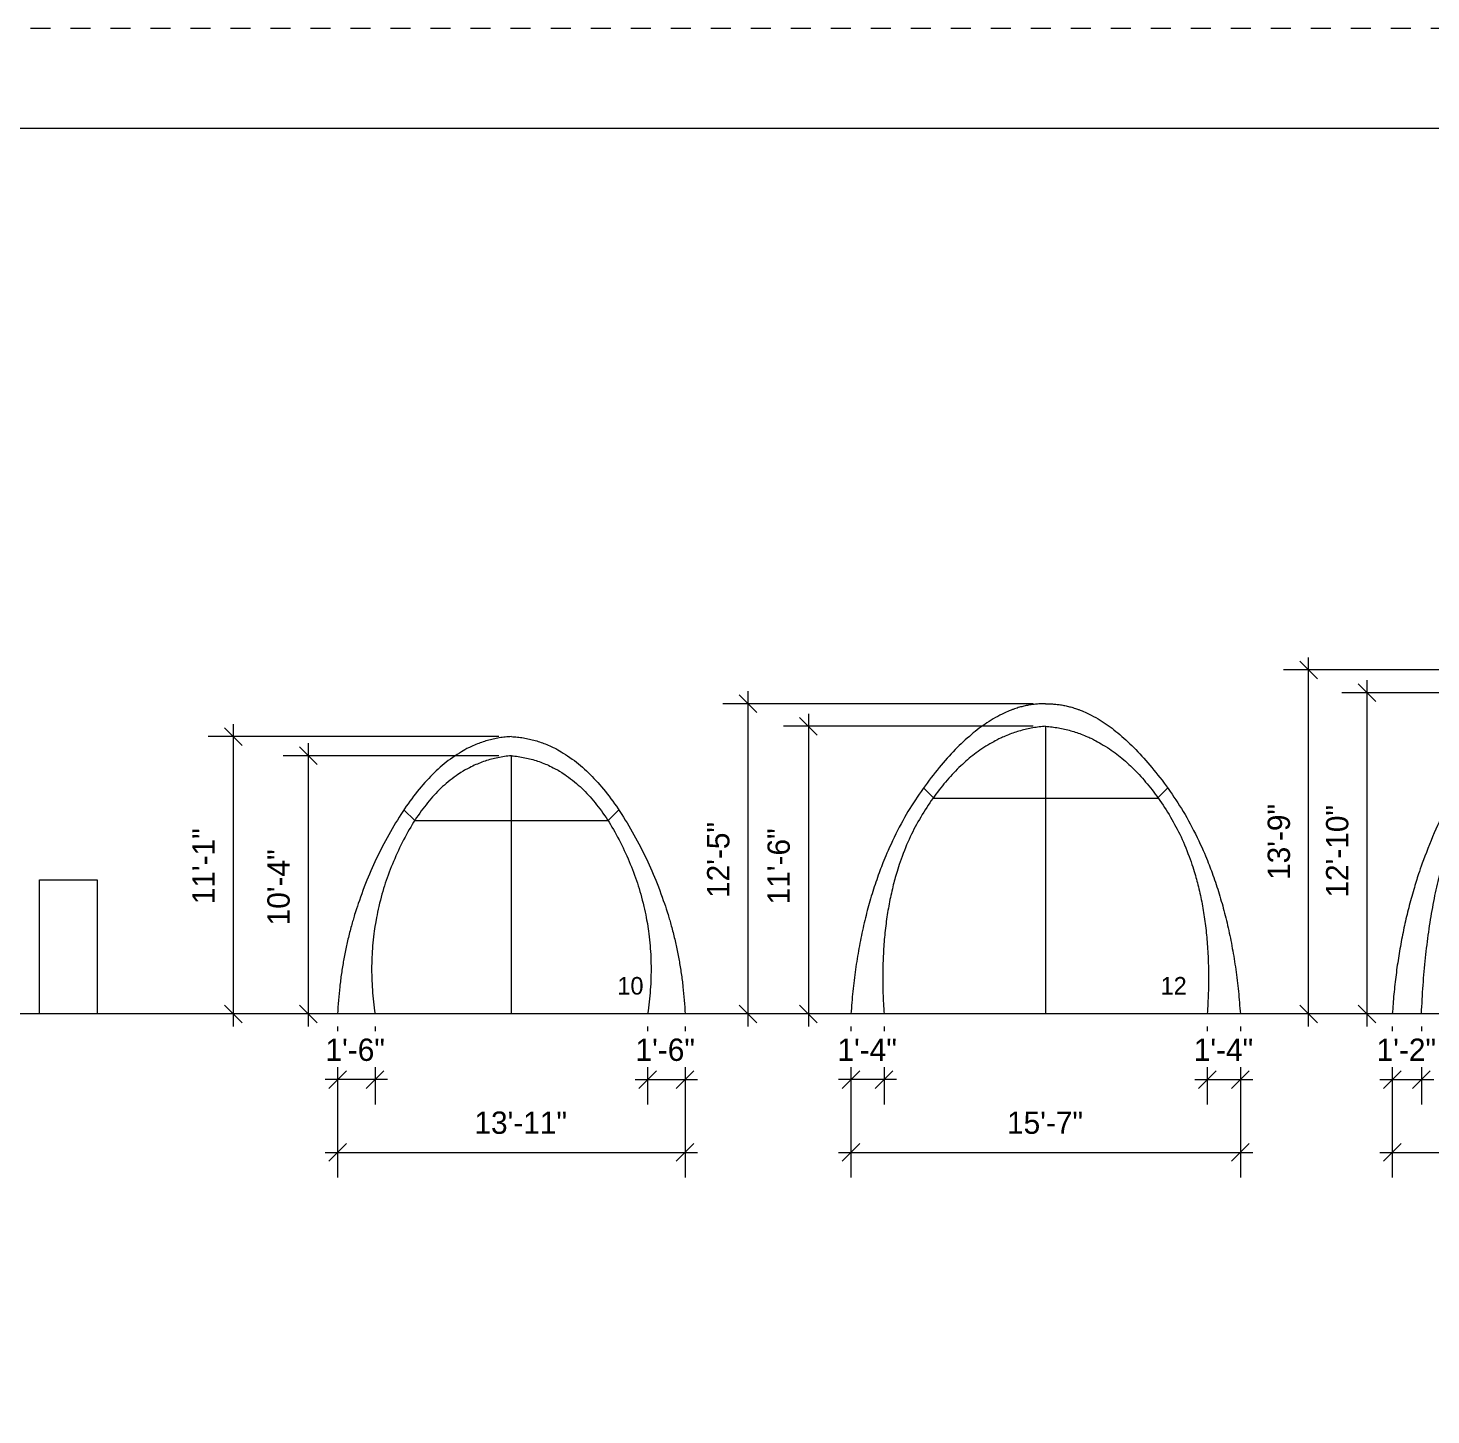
# Model space of a CAD drawing. Header units: inches. Extents: x -101.2 to -65.2, y -5883.2 to -5859.2.
# Drawn here: x -90.17 to -83.15, y -5866.16 to -5859.23 of the extents above; entities that cross this region are included whole.
import ezdxf

# ---------------------------------------------------------------- set-up
doc = ezdxf.new("R2010")
doc.units = ezdxf.units.IN
doc.header["$LTSCALE"] = 0.2
doc.header["$MEASUREMENT"] = 0
doc.header["$XCLIPFRAME"] = 0
doc.header["$PDMODE"] = 1
doc.header["$PDSIZE"] = -2
doc.linetypes.add('STYLE_11', pattern=[0.46875, 0.3125, -0.15625])
doc.layers.get('0').update_dxf_attribs({"lineweight": 0})
doc.layers.add('Dimension', color=7, linetype='Continuous', lineweight=0)
doc.layers.add('None', color=7, linetype='Continuous', lineweight=0)
doc.styles.add('CityBlueprint', font='CityBlueprint')
doc.styles.add('Tw Cen MT', font='Tw Cen MT')
doc.dimstyles.new('Arch', dxfattribs={"dimtxt": 0.1115813078703703, "dimasz": 0.08837890625, "dimexe": 0.125, "dimexo": 0.0625, "dimgap": 0.0625, "dimtad": 1, "dimdec": 3, "dimzin": 15, "dimdsep": 46, "dimlunit": 4, "dimtxsty": 'CityBlueprint', "dimblk": 'VW_SLASH', "dimcen": 0, "dimdle": 0.0625, "dimazin": 0, "dimtfac": 1, "dimtdec": 3, "dimtix": 1, "dimtmove": 0, "dimatfit": 0, "dimldrblk": 'VW_FILLEDARROW', "dimfxl": 1, "dimfrac": 2, "dimtolj": 1, "dimtzin": 15, "dimarcsym": 0})
picture_1 = doc.add_image_def('image2.jpg', size_in_pixel=(347, 805))

# ---------------------------------------------------------------- blocks, each defined once
blk = doc.blocks.new('Group')
at = {"layer": 'None', "color": 2, "linetype": 'STYLE_11', "lineweight": 0}
blk.add_lwpolyline([(-27.73792531958287, 20.55342552574457), (8.26207468041714, 20.55342552574457), (8.26207468041714, -3.446574474255422), (-27.73792531958287, -3.446574474255422)], close=True, dxfattribs=at)
at = {"layer": 'None', "color": 8, "linetype": 'Continuous', "lineweight": 0}
blk.add_lwpolyline([(-26.73792531958286, 20.05342552574457), (6.012074680417144, 20.05342552574457), (6.012074680417144, -2.94657447425542), (-26.73792531958286, -2.94657447425542)], close=True, dxfattribs=at)
blk = doc.blocks.new('Group-1')
at = {"layer": 'None', "color": 4}
blk.add_blockref('Group', (0, 0), dxfattribs=at)
blk = doc.blocks.new('Group 12-IG')
at = {"layer": 'None'}
image = blk.add_image(picture_1, insert=(-13.85590277777777, 0), size_in_units=(27.711805555555554, 64.28819444444444), dxfattribs=at)
image.set_boundary_path([(-0.5, -0.5), (346.5, 804.4999999999999)])
image.dxf.clipping = 0
blk = doc.blocks.new('*D25')
at = {"layer": 'Defpoints', "color": 0, "lineweight": 0, "transparency": 16777216}
for p in [(-1509.555451401903, 1633.08207197359), (-1376.068352325413, 1633.08207197359), (-1459.503471552079, 1500.035438640257)]:
    blk.add_point(p, dxfattribs=at)
at = {"layer": 'Dimension', "color": 7, "linetype": 'Continuous', "lineweight": -2, "transparency": 16777216}
for p, q in [((-1505.312810714783, 1628.839431286471), (-1513.798092089022, 1637.324712660709)), ((-1513.798092089022, 1504.278079327377), (-1505.312810714783, 1495.792797953138))]:
    blk.add_line(p, q, dxfattribs=at)
at = {"layer": 'Dimension', "color": 0, "linetype": 'Continuous', "lineweight": -2, "transparency": 16777216}
for p, q in [((-1509.555451401903, 1639.08207197359), (-1509.555451401903, 1633.08207197359)), ((-1382.068352325413, 1633.08207197359), (-1521.555451401902, 1633.08207197359)), ((-1509.555451401903, 1633.08207197359), (-1509.555451401903, 1500.035438640257)), ((-1465.503471552079, 1500.035438640257), (-1521.555451401902, 1500.035438640257)), ((-1509.555451401903, 1500.035438640257), (-1509.555451401903, 1494.035438640257))]:
    blk.add_line(p, q, dxfattribs=at)
at = {"color": 0, "linetype": 'Continuous', "lineweight": -2, "transparency": 16777216}
blk.add_wipeout([(-1515.5554514019025, 1552.625422227904), (-1515.5554514019025, 1580.4920883859445), (-1532.622118068569, 1580.4920883859445), (-1532.622118068569, 1552.625422227904)], dxfattribs=at).dxf.layer = 'Dimension'
at = {"layer": 'Dimension', "color": 0, "transparency": 16777216, "insert": (-1529.200590290791, 1552.625422227904), "char_height": 10.71180555555555, "attachment_point": 1, "rotation": 90, "line_spacing_factor": 0.9597937943020056, "style": 'CityBlueprint'}
blk.add_mtext('11\'-1"', dxfattribs=at)
blk = doc.blocks.new('VW_FILLEDARROW')
at = {"color": 0, "lineweight": -2}
blk.add_solid([(0, 0), (-0.0147323608398438, -0.00394752418964), (-0.0147323608398438, 0.00394752418964)], dxfattribs=at)
blk = doc.blocks.new('VW_SLASH')
at = {"color": 0, "linetype": 'ByBlock', "lineweight": -2}
blk.add_line((0, 0), (-1, 0), dxfattribs=at)
at = {"color": 7, "linetype": 'ByBlock', "lineweight": -2}
blk.add_line((-0.0052086761263703, -0.0052086761263703), (0.0052086761263703, 0.0052086761263703), dxfattribs=at)
blk = doc.blocks.new('*D26')
at = {"layer": 'Defpoints', "color": 0, "lineweight": 0, "transparency": 16777216}
for p in [(-1473.555451401902, 1623.906324519576), (-1376.114330925413, 1623.906324519576), (-1459.503471552079, 1500.035438640257)]:
    blk.add_point(p, dxfattribs=at)
at = {"layer": 'Dimension', "color": 0, "linetype": 'Continuous', "lineweight": -2, "transparency": 16777216}
for p, q in [((-1473.555451401902, 1629.906324519576), (-1473.555451401902, 1623.906324519576)), ((-1382.114330925413, 1623.906324519576), (-1485.555451401903, 1623.906324519576)), ((-1473.555451401902, 1623.906324519576), (-1473.555451401902, 1500.035438640257)), ((-1465.503471552079, 1500.035438640257), (-1485.555451401903, 1500.035438640257)), ((-1473.555451401902, 1500.035438640257), (-1473.555451401902, 1494.035438640257))]:
    blk.add_line(p, q, dxfattribs=at)
at = {"layer": 'Dimension', "color": 7, "linetype": 'Continuous', "lineweight": -2, "transparency": 16777216}
for p, q in [((-1469.312810714783, 1619.663683832456), (-1477.798092089022, 1628.148965206695)), ((-1477.798092089022, 1504.278079327377), (-1469.312810714783, 1495.792797953138))]:
    blk.add_line(p, q, dxfattribs=at)
at = {"color": 0, "linetype": 'Continuous', "lineweight": -2, "transparency": 16777216}
blk.add_wipeout([(-1479.5554514019025, 1542.504214404624), (-1479.5554514019025, 1581.43754875521), (-1496.622118068569, 1581.43754875521), (-1496.622118068569, 1542.504214404624)], dxfattribs=at).dxf.layer = 'Dimension'
at = {"layer": 'Dimension', "color": 0, "transparency": 16777216, "insert": (-1493.200590290791, 1542.504214404624), "char_height": 10.71180555555555, "attachment_point": 1, "rotation": 90, "line_spacing_factor": 0.9597937943020056, "style": 'CityBlueprint'}
blk.add_mtext('10\'-4"', dxfattribs=at)
blk = doc.blocks.new('*D27')
at = {"layer": 'Defpoints', "color": 0, "lineweight": 0, "transparency": 16777216}
for p in [(-1459.503471552079, 1500.035438640257), (-1292.725190298746, 1500.035438640257), (-1459.503471552079, 1433.535438640258)]:
    blk.add_point(p, dxfattribs=at)
at = {"layer": 'Dimension', "color": 0, "linetype": 'Continuous', "lineweight": -2, "transparency": 16777216}
for p, q in [((-1459.503471552079, 1494.035438640257), (-1459.503471552079, 1421.535438640258)), ((-1292.725190298746, 1494.035438640257), (-1292.725190298746, 1421.535438640258)), ((-1465.503471552079, 1433.535438640258), (-1459.503471552079, 1433.535438640258)), ((-1459.503471552079, 1433.535438640258), (-1292.725190298746, 1433.535438640258)), ((-1292.725190298746, 1433.535438640258), (-1286.725190298746, 1433.535438640258))]:
    blk.add_line(p, q, dxfattribs=at)
at = {"layer": 'Dimension', "color": 7, "linetype": 'Continuous', "lineweight": -2, "transparency": 16777216}
for p, q in [((-1455.260830864959, 1437.778079327377), (-1463.746112239198, 1429.292797953138)), ((-1296.967830985866, 1429.292797953138), (-1288.482549611627, 1437.778079327377))]:
    blk.add_line(p, q, dxfattribs=at)
at = {"color": 0, "linetype": 'Continuous', "lineweight": -2, "transparency": 16777216}
blk.add_wipeout([(-1393.847664513059, 1439.535438640258), (-1358.380997337766, 1439.535438640258), (-1358.380997337766, 1456.6021053069248), (-1393.847664513059, 1456.6021053069248)], dxfattribs=at).dxf.layer = 'Dimension'
at = {"layer": 'Dimension', "color": 0, "transparency": 16777216, "insert": (-1393.847664513059, 1453.180577529147), "char_height": 10.71180555555555, "attachment_point": 1, "line_spacing_factor": 0.9597937943020056, "style": 'CityBlueprint'}
blk.add_mtext('13\'-11"', dxfattribs=at)
blk = doc.blocks.new('*D28')
at = {"layer": 'Defpoints', "color": 0, "lineweight": 0, "transparency": 16777216}
for p in [(-1459.503471552079, 1500.035438640257), (-1441.503471552079, 1500.035438640257), (-1441.503471552079, 1468.535438640258)]:
    blk.add_point(p, dxfattribs=at)
at = {"layer": 'Dimension', "color": 0, "linetype": 'Continuous', "lineweight": -2, "transparency": 16777216}
for p, q in [((-1459.503471552079, 1494.035438640257), (-1459.503471552079, 1456.535438640258)), ((-1441.503471552079, 1494.035438640257), (-1441.503471552079, 1456.535438640258)), ((-1459.503471552079, 1468.535438640258), (-1465.503471552079, 1468.535438640258)), ((-1441.503471552079, 1468.535438640258), (-1459.503471552079, 1468.535438640258)), ((-1435.503471552079, 1468.535438640258), (-1441.503471552079, 1468.535438640258))]:
    blk.add_line(p, q, dxfattribs=at)
at = {"layer": 'Dimension', "color": 7, "linetype": 'Continuous', "lineweight": -2, "transparency": 16777216}
for p, q in [((-1455.260830864959, 1472.778079327377), (-1463.746112239198, 1464.292797953139)), ((-1445.746112239198, 1464.292797953139), (-1437.260830864959, 1472.778079327377))]:
    blk.add_line(p, q, dxfattribs=at)
at = {"color": 0, "linetype": 'Continuous', "lineweight": -2, "transparency": 16777216}
blk.add_wipeout([(-1465.303472060705, 1474.535438640258), (-1435.7034710434523, 1474.535438640258), (-1435.7034710434523, 1491.6021053069248), (-1465.303472060705, 1491.6021053069248)], dxfattribs=at).dxf.layer = 'Dimension'
at = {"layer": 'Dimension', "color": 0, "transparency": 16777216, "insert": (-1465.303472060705, 1488.180577529147), "char_height": 10.71180555555555, "attachment_point": 1, "line_spacing_factor": 0.9597937943020056, "style": 'CityBlueprint'}
blk.add_mtext('1\'-6"', dxfattribs=at)
blk = doc.blocks.new('*D29')
at = {"layer": 'Defpoints', "color": 0, "lineweight": 0, "transparency": 16777216}
for p in [(-1310.725190298746, 1500.035438640257), (-1292.725190298746, 1500.035438640257), (-1310.725190298746, 1468.535438640258)]:
    blk.add_point(p, dxfattribs=at)
at = {"layer": 'Dimension', "color": 0, "linetype": 'Continuous', "lineweight": -2, "transparency": 16777216}
for p, q in [((-1310.725190298746, 1494.035438640257), (-1310.725190298746, 1456.535438640258)), ((-1292.725190298746, 1494.035438640257), (-1292.725190298746, 1456.535438640258)), ((-1316.725190298746, 1468.535438640258), (-1310.725190298746, 1468.535438640258)), ((-1310.725190298746, 1468.535438640258), (-1292.725190298746, 1468.535438640258)), ((-1292.725190298746, 1468.535438640258), (-1286.725190298746, 1468.535438640258))]:
    blk.add_line(p, q, dxfattribs=at)
at = {"layer": 'Dimension', "color": 7, "linetype": 'Continuous', "lineweight": -2, "transparency": 16777216}
for p, q in [((-1306.482549611627, 1472.778079327377), (-1314.967830985866, 1464.292797953139)), ((-1296.967830985866, 1464.292797953139), (-1288.482549611627, 1472.778079327377))]:
    blk.add_line(p, q, dxfattribs=at)
at = {"color": 0, "linetype": 'Continuous', "lineweight": -2, "transparency": 16777216}
blk.add_wipeout([(-1316.525190807373, 1474.535438640258), (-1286.9251897901204, 1474.535438640258), (-1286.9251897901204, 1491.6021053069248), (-1316.525190807373, 1491.6021053069248)], dxfattribs=at).dxf.layer = 'Dimension'
at = {"layer": 'Dimension', "color": 0, "transparency": 16777216, "insert": (-1316.525190807373, 1488.180577529147), "char_height": 10.71180555555555, "attachment_point": 1, "line_spacing_factor": 0.9597937943020056, "style": 'CityBlueprint'}
blk.add_mtext('1\'-6"', dxfattribs=at)
blk = doc.blocks.new('*D30')
at = {"layer": 'Defpoints', "color": 0, "lineweight": 0, "transparency": 16777216}
for p in [(-1262.555451401902, 1648.848805306923), (-1119.742499938844, 1648.848805306923), (-1213.175064657778, 1500.035438640257)]:
    blk.add_point(p, dxfattribs=at)
at = {"layer": 'Dimension', "color": 7, "linetype": 'Continuous', "lineweight": -2, "transparency": 16777216}
for p, q in [((-1258.312810714783, 1644.606164619803), (-1266.798092089022, 1653.091445994042)), ((-1266.798092089022, 1504.278079327377), (-1258.312810714783, 1495.792797953138))]:
    blk.add_line(p, q, dxfattribs=at)
at = {"layer": 'Dimension', "color": 0, "linetype": 'Continuous', "lineweight": -2, "transparency": 16777216}
for p, q in [((-1262.555451401902, 1654.848805306922), (-1262.555451401902, 1648.848805306923)), ((-1125.742499938844, 1648.848805306923), (-1274.555451401902, 1648.848805306923)), ((-1262.555451401902, 1648.848805306923), (-1262.555451401902, 1500.035438640257)), ((-1219.175064657778, 1500.035438640257), (-1274.555451401902, 1500.035438640257)), ((-1262.555451401902, 1500.035438640257), (-1262.555451401902, 1494.035438640257))]:
    blk.add_line(p, q, dxfattribs=at)
at = {"color": 0, "linetype": 'Continuous', "lineweight": -2, "transparency": 16777216}
blk.add_wipeout([(-1268.5554514019025, 1555.642121464964), (-1268.5554514019025, 1593.2421224822165), (-1285.622118068569, 1593.2421224822165), (-1285.622118068569, 1555.642121464964)], dxfattribs=at).dxf.layer = 'Dimension'
at = {"layer": 'Dimension', "color": 0, "transparency": 16777216, "insert": (-1282.200590290792, 1555.642121464964), "char_height": 10.71180555555555, "attachment_point": 1, "rotation": 90, "line_spacing_factor": 0.9597937943020056, "style": 'CityBlueprint'}
blk.add_mtext('12\'-5"', dxfattribs=at)
blk = doc.blocks.new('*D31')
at = {"layer": 'Defpoints', "color": 0, "lineweight": 0, "transparency": 16777216}
for p in [(-1233.555451401902, 1638.068771973589), (-1119.739166605512, 1638.068771973589), (-1213.175064657778, 1500.035438640257)]:
    blk.add_point(p, dxfattribs=at)
at = {"layer": 'Dimension', "color": 0, "linetype": 'Continuous', "lineweight": -2, "transparency": 16777216}
for p, q in [((-1233.555451401902, 1644.068771973589), (-1233.555451401902, 1638.068771973589)), ((-1125.739166605512, 1638.068771973589), (-1245.555451401902, 1638.068771973589)), ((-1233.555451401902, 1638.068771973589), (-1233.555451401902, 1500.035438640257)), ((-1219.175064657778, 1500.035438640257), (-1245.555451401902, 1500.035438640257)), ((-1233.555451401902, 1500.035438640257), (-1233.555451401902, 1494.035438640257))]:
    blk.add_line(p, q, dxfattribs=at)
at = {"layer": 'Dimension', "color": 7, "linetype": 'Continuous', "lineweight": -2, "transparency": 16777216}
for p, q in [((-1229.312810714783, 1633.82613128647), (-1237.798092089022, 1642.311412660709)), ((-1237.798092089022, 1504.278079327377), (-1229.312810714783, 1495.792797953138))]:
    blk.add_line(p, q, dxfattribs=at)
at = {"color": 0, "linetype": 'Continuous', "lineweight": -2, "transparency": 16777216}
blk.add_wipeout([(-1239.5554514019025, 1552.58543813163), (-1239.5554514019025, 1585.518772482216), (-1256.622118068569, 1585.518772482216), (-1256.622118068569, 1552.58543813163)], dxfattribs=at).dxf.layer = 'Dimension'
at = {"layer": 'Dimension', "color": 0, "transparency": 16777216, "insert": (-1253.200590290791, 1552.58543813163), "char_height": 10.71180555555555, "attachment_point": 1, "rotation": 90, "line_spacing_factor": 0.9597937943020056, "style": 'CityBlueprint'}
blk.add_mtext('11\'-6"', dxfattribs=at)
blk = doc.blocks.new('*D32')
at = {"layer": 'Defpoints', "color": 0, "lineweight": 0, "transparency": 16777216}
for p in [(-1213.175064657778, 1500.035438640257), (-1026.303268553246, 1500.035438640257), (-1213.175064657778, 1433.535438640258)]:
    blk.add_point(p, dxfattribs=at)
at = {"layer": 'Dimension', "color": 0, "linetype": 'Continuous', "lineweight": -2, "transparency": 16777216}
for p, q in [((-1213.175064657778, 1494.035438640257), (-1213.175064657778, 1421.535438640258)), ((-1026.303268553246, 1494.035438640257), (-1026.303268553246, 1421.535438640258)), ((-1219.175064657778, 1433.535438640258), (-1213.175064657778, 1433.535438640258)), ((-1213.175064657778, 1433.535438640258), (-1026.303268553246, 1433.535438640258)), ((-1026.303268553246, 1433.535438640258), (-1020.303268553246, 1433.535438640258))]:
    blk.add_line(p, q, dxfattribs=at)
at = {"layer": 'Dimension', "color": 7, "linetype": 'Continuous', "lineweight": -2, "transparency": 16777216}
for p, q in [((-1208.932423970658, 1437.778079327377), (-1217.417705344897, 1429.292797953138)), ((-1030.545909240365, 1429.292797953138), (-1022.060627866126, 1437.778079327377))]:
    blk.add_line(p, q, dxfattribs=at)
at = {"color": 0, "linetype": 'Continuous', "lineweight": -2, "transparency": 16777216}
blk.add_wipeout([(-1138.272500701784, 1439.535438640258), (-1101.2058325092387, 1439.535438640258), (-1101.2058325092387, 1456.6021053069248), (-1138.272500701784, 1456.6021053069248)], dxfattribs=at).dxf.layer = 'Dimension'
at = {"layer": 'Dimension', "color": 0, "transparency": 16777216, "insert": (-1138.272500701784, 1453.180577529147), "char_height": 10.71180555555555, "attachment_point": 1, "line_spacing_factor": 0.9597937943020056, "style": 'CityBlueprint'}
blk.add_mtext('15\'-7"', dxfattribs=at)
blk = doc.blocks.new('*D33')
at = {"layer": 'Defpoints', "color": 0, "lineweight": 0, "transparency": 16777216}
for p in [(-1213.175064657778, 1500.035438640257), (-1197.287966302577, 1500.035438640257), (-1197.287966302577, 1468.535438640258)]:
    blk.add_point(p, dxfattribs=at)
at = {"layer": 'Dimension', "color": 0, "linetype": 'Continuous', "lineweight": -2, "transparency": 16777216}
for p, q in [((-1213.175064657778, 1494.035438640257), (-1213.175064657778, 1456.535438640258)), ((-1197.287966302577, 1494.035438640257), (-1197.287966302577, 1456.535438640258)), ((-1213.175064657778, 1468.535438640258), (-1219.175064657778, 1468.535438640258)), ((-1197.287966302577, 1468.535438640258), (-1213.175064657778, 1468.535438640258)), ((-1191.287966302577, 1468.535438640258), (-1197.287966302577, 1468.535438640258))]:
    blk.add_line(p, q, dxfattribs=at)
at = {"layer": 'Dimension', "color": 7, "linetype": 'Continuous', "lineweight": -2, "transparency": 16777216}
for p, q in [((-1208.932423970658, 1472.778079327377), (-1217.417705344897, 1464.292797953139)), ((-1201.530606989697, 1464.292797953139), (-1193.045325615458, 1472.778079327377))]:
    blk.add_line(p, q, dxfattribs=at)
at = {"color": 0, "linetype": 'Continuous', "lineweight": -2, "transparency": 16777216}
blk.add_wipeout([(-1219.631515734491, 1474.535438640258), (-1190.8315152258647, 1474.535438640258), (-1190.8315152258647, 1491.6021053069248), (-1219.631515734491, 1491.6021053069248)], dxfattribs=at).dxf.layer = 'Dimension'
at = {"layer": 'Dimension', "color": 0, "transparency": 16777216, "insert": (-1219.631515734491, 1488.180577529147), "char_height": 10.71180555555555, "attachment_point": 1, "line_spacing_factor": 0.9597937943020056, "style": 'CityBlueprint'}
blk.add_mtext('1\'-4"', dxfattribs=at)
blk = doc.blocks.new('*D34')
at = {"layer": 'Defpoints', "color": 0, "lineweight": 0, "transparency": 16777216}
for p in [(-1042.190366908446, 1500.035438640257), (-1026.303268553246, 1500.035438640257), (-1042.190366908446, 1468.535438640258)]:
    blk.add_point(p, dxfattribs=at)
at = {"layer": 'Dimension', "color": 0, "linetype": 'Continuous', "lineweight": -2, "transparency": 16777216}
for p, q in [((-1042.190366908446, 1494.035438640257), (-1042.190366908446, 1456.535438640258)), ((-1026.303268553246, 1494.035438640257), (-1026.303268553246, 1456.535438640258)), ((-1048.190366908446, 1468.535438640258), (-1042.190366908446, 1468.535438640258)), ((-1042.190366908446, 1468.535438640258), (-1026.303268553246, 1468.535438640258)), ((-1026.303268553246, 1468.535438640258), (-1020.303268553246, 1468.535438640258))]:
    blk.add_line(p, q, dxfattribs=at)
at = {"layer": 'Dimension', "color": 7, "linetype": 'Continuous', "lineweight": -2, "transparency": 16777216}
for p, q in [((-1037.947726221327, 1472.778079327377), (-1046.433007595565, 1464.292797953139)), ((-1030.545909240365, 1464.292797953139), (-1022.060627866126, 1472.778079327377))]:
    blk.add_line(p, q, dxfattribs=at)
at = {"color": 0, "linetype": 'Continuous', "lineweight": -2, "transparency": 16777216}
blk.add_wipeout([(-1048.646817985159, 1474.535438640258), (-1019.8468174765326, 1474.535438640258), (-1019.8468174765326, 1491.6021053069248), (-1048.646817985159, 1491.6021053069248)], dxfattribs=at).dxf.layer = 'Dimension'
at = {"layer": 'Dimension', "color": 0, "transparency": 16777216, "insert": (-1048.646817985159, 1488.180577529147), "char_height": 10.71180555555555, "attachment_point": 1, "line_spacing_factor": 0.9597937943020056, "style": 'CityBlueprint'}
blk.add_mtext('1\'-4"', dxfattribs=at)
blk = doc.blocks.new('*D35')
at = {"layer": 'Defpoints', "color": 0, "lineweight": 0, "transparency": 16777216}
for p in [(-953.3818661148847, 1500.035438640257), (-746.5696316615507, 1500.035438640257), (-953.3818661148847, 1433.535438640258)]:
    blk.add_point(p, dxfattribs=at)
at = {"layer": 'Dimension', "color": 0, "linetype": 'Continuous', "lineweight": -2, "transparency": 16777216}
for p, q in [((-953.3818661148847, 1494.035438640257), (-953.3818661148847, 1421.535438640258)), ((-746.5696316615507, 1494.035438640257), (-746.5696316615507, 1421.535438640258)), ((-959.3818661148848, 1433.535438640258), (-953.3818661148847, 1433.535438640258)), ((-953.3818661148847, 1433.535438640258), (-746.5696316615507, 1433.535438640258)), ((-746.5696316615507, 1433.535438640258), (-740.5696316615506, 1433.535438640258))]:
    blk.add_line(p, q, dxfattribs=at)
at = {"layer": 'Dimension', "color": 7, "linetype": 'Continuous', "lineweight": -2, "transparency": 16777216}
for p, q in [((-949.1392254277654, 1437.778079327377), (-957.6245068020039, 1429.292797953138)), ((-750.8122723486699, 1429.292797953138), (-742.3269909744314, 1437.778079327377))]:
    blk.add_line(p, q, dxfattribs=at)
at = {"color": 0, "linetype": 'Continuous', "lineweight": -2, "transparency": 16777216}
blk.add_wipeout([(-868.0424158091975, 1439.535438640258), (-831.9090819672379, 1439.535438640258), (-831.9090819672379, 1456.6021053069248), (-868.0424158091975, 1456.6021053069248)], dxfattribs=at).dxf.layer = 'Dimension'
at = {"layer": 'Dimension', "color": 0, "transparency": 16777216, "insert": (-868.0424158091975, 1453.180577529147), "char_height": 10.71180555555555, "attachment_point": 1, "line_spacing_factor": 0.9597937943020056, "style": 'CityBlueprint'}
blk.add_mtext('17\'-3"', dxfattribs=at)
blk = doc.blocks.new('*D36')
at = {"layer": 'Defpoints', "color": 0, "lineweight": 0, "transparency": 16777216}
for p in [(-953.3818661148847, 1500.035438640257), (-939.3818661148845, 1500.035438640257), (-953.3818661148847, 1468.535438640258)]:
    blk.add_point(p, dxfattribs=at)
at = {"layer": 'Dimension', "color": 0, "linetype": 'Continuous', "lineweight": -2, "transparency": 16777216}
for p, q in [((-953.3818661148847, 1494.035438640257), (-953.3818661148847, 1456.535438640258)), ((-939.3818661148845, 1494.035438640257), (-939.3818661148845, 1456.535438640258)), ((-959.3818661148848, 1468.535438640258), (-953.3818661148847, 1468.535438640258)), ((-953.3818661148847, 1468.535438640258), (-939.3818661148845, 1468.535438640258)), ((-939.3818661148845, 1468.535438640258), (-933.3818661148844, 1468.535438640258))]:
    blk.add_line(p, q, dxfattribs=at)
at = {"layer": 'Dimension', "color": 7, "linetype": 'Continuous', "lineweight": -2, "transparency": 16777216}
for p, q in [((-949.1392254277654, 1472.778079327377), (-957.6245068020039, 1464.292797953139)), ((-943.6245068020037, 1464.292797953139), (-935.1392254277653, 1472.778079327377))]:
    blk.add_line(p, q, dxfattribs=at)
at = {"color": 0, "linetype": 'Continuous', "lineweight": -2, "transparency": 16777216}
blk.add_wipeout([(-960.9152002111574, 1474.535438640258), (-931.8485320186118, 1474.535438640258), (-931.8485320186118, 1491.6021053069248), (-960.9152002111574, 1491.6021053069248)], dxfattribs=at).dxf.layer = 'Dimension'
at = {"layer": 'Dimension', "color": 0, "transparency": 16777216, "insert": (-960.9152002111574, 1488.180577529147), "char_height": 10.71180555555555, "attachment_point": 1, "line_spacing_factor": 0.9597937943020056, "style": 'CityBlueprint'}
blk.add_mtext('1\'-2"', dxfattribs=at)
blk = doc.blocks.new('*D38')
at = {"layer": 'Defpoints', "color": 0, "lineweight": 0, "transparency": 16777216}
for p in [(-849.9757488882178, 1665.095437111971), (-993.5554514019026, 1500.035438640257), (-953.3818661148847, 1500.035438640257)]:
    blk.add_point(p, dxfattribs=at)
at = {"layer": 'Dimension', "color": 0, "linetype": 'Continuous', "lineweight": -2, "transparency": 16777216}
for p, q in [((-993.5554514019026, 1665.095437111971), (-993.5554514019026, 1671.095437111971)), ((-855.9757488882176, 1665.095437111971), (-1005.555451401902, 1665.095437111971)), ((-993.5554514019026, 1500.035438640257), (-993.5554514019026, 1665.095437111971)), ((-959.3818661148848, 1500.035438640257), (-1005.555451401902, 1500.035438640257)), ((-993.5554514019026, 1494.035438640257), (-993.5554514019026, 1500.035438640257))]:
    blk.add_line(p, q, dxfattribs=at)
at = {"layer": 'Dimension', "color": 7, "linetype": 'Continuous', "lineweight": -2, "transparency": 16777216}
for p, q in [((-989.3128107147832, 1660.852796424851), (-997.7980920890217, 1669.33807779909)), ((-997.7980920890217, 1504.278079327377), (-989.3128107147832, 1495.792797953138))]:
    blk.add_line(p, q, dxfattribs=at)
at = {"color": 0, "linetype": 'Continuous', "lineweight": -2, "transparency": 16777216}
blk.add_wipeout([(-999.5554514019024, 1564.298771463761), (-999.5554514019024, 1600.8321042884681), (-1016.622118068569, 1600.8321042884681), (-1016.622118068569, 1564.298771463761)], dxfattribs=at).dxf.layer = 'Dimension'
at = {"layer": 'Dimension', "color": 0, "transparency": 16777216, "insert": (-1013.200590290791, 1564.298771463761), "char_height": 10.71180555555555, "attachment_point": 1, "rotation": 90, "line_spacing_factor": 0.9597937943020056, "style": 'CityBlueprint'}
blk.add_mtext('13\'-9"', dxfattribs=at)
blk = doc.blocks.new('*D39')
at = {"layer": 'Defpoints', "color": 0, "lineweight": 0, "transparency": 16777216}
for p in [(-965.5554514019025, 1654.165470721423), (-849.9757488882178, 1654.165470721423), (-953.3818661148847, 1500.035438640257)]:
    blk.add_point(p, dxfattribs=at)
at = {"layer": 'Dimension', "color": 7, "linetype": 'Continuous', "lineweight": -2, "transparency": 16777216}
for p, q in [((-961.3128107147833, 1649.922830034304), (-969.7980920890216, 1658.408111408543)), ((-969.7980920890216, 1504.278079327377), (-961.3128107147833, 1495.792797953138))]:
    blk.add_line(p, q, dxfattribs=at)
at = {"layer": 'Dimension', "color": 0, "linetype": 'Continuous', "lineweight": -2, "transparency": 16777216}
for p, q in [((-965.5554514019025, 1660.165470721423), (-965.5554514019025, 1654.165470721423)), ((-855.9757488882176, 1654.165470721423), (-977.5554514019024, 1654.165470721423)), ((-965.5554514019025, 1654.165470721423), (-965.5554514019025, 1500.035438640257)), ((-959.3818661148848, 1500.035438640257), (-977.5554514019024, 1500.035438640257)), ((-965.5554514019025, 1500.035438640257), (-965.5554514019025, 1494.035438640257))]:
    blk.add_line(p, q, dxfattribs=at)
at = {"color": 0, "linetype": 'Continuous', "lineweight": -2, "transparency": 16777216}
blk.add_wipeout([(-971.5554514019027, 1555.833788268487), (-971.5554514019027, 1598.367121093194), (-988.6221180685692, 1598.367121093194), (-988.6221180685692, 1555.833788268487)], dxfattribs=at).dxf.layer = 'Dimension'
at = {"layer": 'Dimension', "color": 0, "transparency": 16777216, "insert": (-985.2005902907918, 1555.833788268487), "char_height": 10.71180555555555, "attachment_point": 1, "rotation": 90, "line_spacing_factor": 0.9597937943020056, "style": 'CityBlueprint'}
blk.add_mtext('12\'-10"', dxfattribs=at)
blk = doc.blocks.new('Group-2')
at = {"color": 250, "linetype": 'Continuous', "lineweight": 0}
for p, q in [((-1119.739166605512, 1638.068771973589), (-1119.739166605512, 1500.035438640257)), ((-1376.114330925413, 1500.035438640257), (-1376.114330925413, 1623.906324519576)), ((-1178.317516364233, 1608.565473534062), (-1173.367768895927, 1603.615726065755)), ((-1173.32081480376, 1603.568771973589), (-1065.728108483302, 1603.568771973589)), ((-1061.16081684679, 1608.565473534062), (-1066.110564315096, 1603.615726065755)), ((-1427.650829672278, 1598.002831492637), (-1422.472363852211, 1592.824365672571)), ((-1324.577832178547, 1598.002831492637), (-1329.527579646853, 1593.053084024331)), ((-1422.472363852211, 1592.824365672571), (-1329.674593277205, 1592.824365672571)), ((382.4445485980974, 1500.035438640257), (-2485.555451401902, 1500.035438640257))]:
    blk.add_line(p, q, dxfattribs=at)
for points in [[(-849.9757488882178, 1665.095437111971), (-889.7295747847498, 1662.127831492638), (-949.2295747847501, 1564.627831492638), (-953.3818661148847, 1500.035438640257)], [(-939.3818661148845, 1500.035438640257), (-936.2295747847502, 1575.627831492638), (-885.9795747847498, 1652.377831492637), (-849.9757488882178, 1654.165470721423)], [(-1119.742499938844, 1648.848805306923), (-1149.134849403085, 1649.377831492637), (-1208.634849403085, 1565.877831492638), (-1213.175064657778, 1500.035438640257)], [(-1119.735833272179, 1648.848805306923), (-1090.343483807938, 1649.377831492637), (-1030.843483807938, 1565.877831492638), (-1026.303268553246, 1500.035438640257)], [(-1119.739166605512, 1638.068771973589), (-1153.384849403085, 1635.449407139891), (-1201.444687342806, 1560.875310040693), (-1197.287966302577, 1500.035438640257)], [(-1119.739166605512, 1638.068771973589), (-1086.093483807938, 1635.449407139891), (-1038.033645868218, 1560.875310040693), (-1042.190366908446, 1500.035438640257)], [(-1376.160309525412, 1633.08207197359), (-1408.289772865047, 1631.627831492638), (-1457.162028512354, 1548.127831492638), (-1459.503471552079, 1500.035438640257)], [(-1376.068352325413, 1633.08207197359), (-1343.938888985778, 1631.627831492638), (-1295.066633338471, 1548.127831492638), (-1292.725190298746, 1500.035438640257)], [(-1376.114330925413, 1623.906324519576), (-1408.852573572986, 1621.113946838656), (-1448.090357652063, 1543.411969282293), (-1441.503471552079, 1500.035438640257)], [(-1376.114330925413, 1623.906324519576), (-1343.376088277839, 1621.113946838656), (-1304.138304198763, 1543.411969282293), (-1310.725190298746, 1500.035438640257)]]:
    blk.add_open_spline(points, degree=2, dxfattribs=at)
at = {"color": 250}
blk.add_blockref('Group 12-IG', (-1588.655701201843, 1500.035438640257), dxfattribs=at)
at = {"layer": 'None', "color": 250, "char_height": 8.4375, "attachment_point": 1, "line_spacing_factor": 1.094749367841737, "style": 'Tw Cen MT'}
for s, insert in [('10', (-1325.243152224321, 1517.739605306924)), ('12', (-1064.576485557654, 1517.739605306924))]:
    blk.add_mtext(s, dxfattribs=dict(at, insert=insert))
at = {"layer": 'Dimension', "color": 250, "linetype": 'Continuous', "lineweight": 0}
dim = blk.add_linear_dim(base=(-1509.555451401903, 1633.08207197359), p1=(-1459.503471552079, 1500.035438640257), p2=(-1376.068352325413, 1633.08207197359), angle=90, dimstyle='Arch', override={"dimtxt": 10.71180555555555, "dimgap": 5.999999999999999, "dimpost": '<>', "dimtxsty": 'CityBlueprint', "dimtmove": 2}, dxfattribs=at)
dim.commit()
dim.dimension.update_dxf_attribs({"geometry": '*D25', "text_midpoint": (-1509.555451401903, 1566.558755306924)})
dim = blk.add_linear_dim(base=(-953.3818661148847, 1433.535438640258), p1=(-746.5696316615507, 1500.035438640257), p2=(-953.3818661148847, 1500.035438640257), text='17\'-3"', dimstyle='Arch', override={"dimtxt": 10.71180555555555, "dimgap": 5.999999999999999, "dimpost": '<>', "dimtxsty": 'CityBlueprint', "dimtmove": 2}, dxfattribs=at)
dim.commit()
dim.dimension.update_dxf_attribs({"geometry": '*D35', "text_midpoint": (-849.9757488882178, 1433.535438640258)})
dim = blk.add_linear_dim(base=(-1473.555451401902, 1623.906324519576), p1=(-1459.503471552079, 1500.035438640257), p2=(-1376.114330925413, 1623.906324519576), angle=90, text='10\'-4"', dimstyle='Arch', override={"dimtxt": 10.71180555555555, "dimgap": 5.999999999999999, "dimpost": '<>', "dimtxsty": 'CityBlueprint', "dimtmove": 2}, dxfattribs=at)
dim.commit()
dim.dimension.update_dxf_attribs({"geometry": '*D26', "text_midpoint": (-1473.555451401902, 1561.970881579917)})
dim = blk.add_linear_dim(base=(-953.3818661148847, 1468.535438640258), p1=(-939.3818661148845, 1500.035438640257), p2=(-953.3818661148847, 1500.035438640257), dimstyle='Arch', override={"dimtxt": 10.71180555555555, "dimgap": 5.999999999999999, "dimpost": '<>', "dimtxsty": 'CityBlueprint', "dimtmove": 2}, dxfattribs=at)
dim.commit()
dim.dimension.update_dxf_attribs({"geometry": '*D36', "text_midpoint": (-946.3818661148845, 1468.535438640258)})
dim = blk.add_linear_dim(base=(-1459.503471552079, 1433.535438640258), p1=(-1292.725190298746, 1500.035438640257), p2=(-1459.503471552079, 1500.035438640257), text='13\'-11"', dimstyle='Arch', override={"dimtxt": 10.71180555555555, "dimgap": 5.999999999999999, "dimpost": '<>', "dimtxsty": 'CityBlueprint', "dimtmove": 2}, dxfattribs=at)
dim.commit()
dim.dimension.update_dxf_attribs({"geometry": '*D27', "text_midpoint": (-1376.114330925413, 1433.535438640258)})
for base, p1, p2, picture, middle in [((-1441.503471552079, 1468.535438640258), (-1459.503471552079, 1500.035438640257), (-1441.503471552079, 1500.035438640257), '*D28', (-1450.503471552079, 1468.535438640258)), ((-1310.725190298746, 1468.535438640258), (-1292.725190298746, 1500.035438640257), (-1310.725190298746, 1500.035438640257), '*D29', (-1301.725190298747, 1468.535438640258))]:
    dim = blk.add_linear_dim(base=base, p1=p1, p2=p2, dimstyle='Arch', override={"dimtxt": 10.71180555555555, "dimgap": 5.999999999999999, "dimpost": '<>', "dimtxsty": 'CityBlueprint', "dimtmove": 2}, dxfattribs=at)
    dim.commit()
    dim.dimension.update_dxf_attribs({"geometry": picture, "text_midpoint": middle})
dim = blk.add_linear_dim(base=(-1262.555451401902, 1648.848805306923), p1=(-1213.175064657778, 1500.035438640257), p2=(-1119.742499938844, 1648.848805306923), angle=90, text='12\'-5"', dimstyle='Arch', override={"dimtxt": 10.71180555555555, "dimgap": 5.999999999999999, "dimpost": '<>', "dimtxsty": 'CityBlueprint', "dimtmove": 2}, dxfattribs=at)
dim.commit()
dim.dimension.update_dxf_attribs({"geometry": '*D30', "text_midpoint": (-1262.555451401902, 1574.44212197359)})
dim = blk.add_linear_dim(base=(-1233.555451401902, 1638.068771973589), p1=(-1213.175064657778, 1500.035438640257), p2=(-1119.739166605512, 1638.068771973589), angle=90, dimstyle='Arch', override={"dimtxt": 10.71180555555555, "dimgap": 5.999999999999999, "dimpost": '<>', "dimtxsty": 'CityBlueprint', "dimtmove": 2}, dxfattribs=at)
dim.commit()
dim.dimension.update_dxf_attribs({"geometry": '*D31', "text_midpoint": (-1233.555451401902, 1569.052105306923)})
dim = blk.add_linear_dim(base=(-1213.175064657778, 1433.535438640258), p1=(-1026.303268553246, 1500.035438640257), p2=(-1213.175064657778, 1500.035438640257), text='15\'-7"', dimstyle='Arch', override={"dimtxt": 10.71180555555555, "dimgap": 5.999999999999999, "dimpost": '<>', "dimtxsty": 'CityBlueprint', "dimtmove": 2}, dxfattribs=at)
dim.commit()
dim.dimension.update_dxf_attribs({"geometry": '*D32', "text_midpoint": (-1119.739166605512, 1433.535438640258)})
for base, p1, p2, picture, middle in [((-1197.287966302577, 1468.535438640258), (-1213.175064657778, 1500.035438640257), (-1197.287966302577, 1500.035438640257), '*D33', (-1205.231515480178, 1468.535438640258)), ((-1042.190366908446, 1468.535438640258), (-1026.303268553246, 1500.035438640257), (-1042.190366908446, 1500.035438640257), '*D34', (-1034.246817730846, 1468.535438640258))]:
    dim = blk.add_linear_dim(base=base, p1=p1, p2=p2, text='1\'-4"', dimstyle='Arch', override={"dimtxt": 10.71180555555555, "dimgap": 5.999999999999999, "dimpost": '<>', "dimtxsty": 'CityBlueprint', "dimtmove": 2}, dxfattribs=at)
    dim.commit()
    dim.dimension.update_dxf_attribs({"geometry": picture, "text_midpoint": middle})
dim = blk.add_linear_dim(base=(-993.5554514019026, 1500.035438640257), p1=(-849.9757488882178, 1665.095437111971), p2=(-953.3818661148847, 1500.035438640257), angle=90, dimstyle='Arch', override={"dimtxt": 10.71180555555555, "dimgap": 5.999999999999999, "dimpost": '<>', "dimtxsty": 'CityBlueprint', "dimtmove": 2}, dxfattribs=at)
dim.commit()
dim.dimension.update_dxf_attribs({"geometry": '*D38', "text_midpoint": (-993.5554514019026, 1582.565437876114)})
dim = blk.add_linear_dim(base=(-965.5554514019025, 1654.165470721423), p1=(-953.3818661148847, 1500.035438640257), p2=(-849.9757488882178, 1654.165470721423), angle=90, text='12\'-10"', dimstyle='Arch', override={"dimtxt": 10.71180555555555, "dimgap": 5.999999999999999, "dimpost": '<>', "dimtxsty": 'CityBlueprint', "dimtmove": 2}, dxfattribs=at)
dim.commit()
dim.dimension.update_dxf_attribs({"geometry": '*D39', "text_midpoint": (-965.5554514019025, 1577.10045468084)})

msp = doc.modelspace()

# ---------------------------------------------------------------- block references
at = {"layer": 'None', "color": 4}
msp.add_blockref('Group-1', (-73.41549263340403, -5879.782976956922), dxfattribs=at)

# ---------------------------------------------------------------- next in the draw order: block references
at = {"layer": 'None', "color": 250, "xscale": 0.0104166666666667, "yscale": 0.0104166666666667, "zscale": 0.0104166666666667}
msp.add_blockref('Group-2', (-73.41549263340403, -5879.782976956922), dxfattribs=at)

doc.saveas('drawing.dxf')
